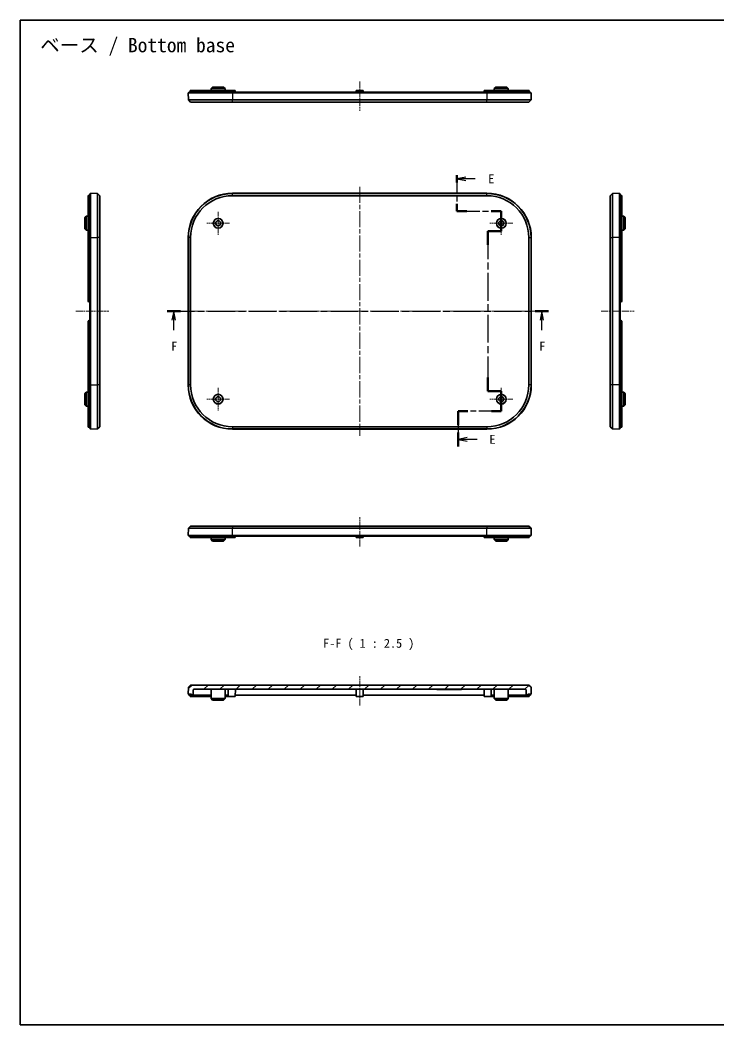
# Model space of a CAD drawing. Header units: millimetres. Extents: x 29 to 4761, y 16 to 859.
# Drawn here: x 2992 to 3480, y 16 to 719 of the extents above; entities that cross this region are included whole.
import ezdxf

# ---------------------------------------------------------------- set-up
doc = ezdxf.new("R2010")
doc.units = ezdxf.units.MM
doc.header["$LTSCALE"] = 2
doc.linetypes.add('CHAIN', pattern=[0.3543, 0.2362, -0.0295, 0.0591, -0.0295])
for name, color, linetype, lineweight in [('Border (ISO)', 7, 'Continuous', 35), ('Hatch (ISO)', 1, 'Continuous', 18), ('Section Line (ISO)', 7, 'CHAIN', 25), ('Symbol (ISO)', 7, 'Continuous', 18), ('Visible (ISO)', 7, 'Continuous', 35), ('Visible Narrow (ISO)', 7, 'Continuous', 25)]:
    doc.layers.add(name, color=color, linetype=linetype, lineweight=lineweight)
doc.layers.add('Center Mark (ISO)', color=7, linetype='Continuous', lineweight=18, true_color=0x80ffff)
doc.layers.add('Centerline (ISO)', color=7, linetype='Continuous', lineweight=18, true_color=0x80ffff)
doc.styles.add('textstyle4', font='msgothic.ttc')

# ---------------------------------------------------------------- blocks, each defined once
blk = doc.blocks.new('図面枠 tk図枠')
at = {"layer": 'Border (ISO)'}
for p, q in [((14.5, 289), (405.5, 289)), ((14.5, 289), (14.5, 8)), ((14.5, 8), (405.5, 8))]:
    blk.add_line(p, q, dxfattribs=at)
blk = doc.blocks.new('2dTransSection4')
at = {"layer": 'Section Line (ISO)', "linetype": 'CHAIN', "ltscale": 11.313518}
blk.add_line((136.69, 245.62), (136.69, 235.59), dxfattribs=at)
at = {"layer": 'Section Line (ISO)', "linetype": 'Continuous', "lineweight": 50}
for p, q in [((136.69, 245.62), (136.69, 243.61)), ((136.69, 237.6), (136.69, 235.59)), ((136.69, 235.59), (139.5, 235.59)), ((146.3, 235.59), (149.11, 235.59)), ((149.11, 235.59), (149.11, 229.97)), ((149.11, 229.97), (145.31, 229.97)), ((145.31, 229.97), (145.31, 226.13)), ((145.31, 189.07), (145.31, 185.22)), ((145.31, 185.22), (149.11, 185.22)), ((149.11, 185.22), (149.11, 179.59)), ((139.72, 179.59), (137.03, 179.59)), ((137.03, 179.59), (137.03, 175.69)), ((149.11, 179.59), (146.42, 179.59)), ((137.03, 173.69), (137.03, 169.78))]:
    blk.add_line(p, q, dxfattribs=at)
at = {"layer": 'Section Line (ISO)', "linetype": 'Continuous'}
for p, q in [((139.19, 245.12), (136.69, 244.62)), ((139.19, 244.62), (136.69, 244.62)), ((136.69, 244.62), (139.19, 244.12)), ((141.79, 244.62), (139.19, 244.62)), ((139.53, 172.23), (137.03, 171.73)), ((139.53, 171.73), (137.03, 171.73)), ((137.03, 171.73), (139.53, 171.23)), ((142.4, 171.73), (139.53, 171.73))]:
    blk.add_line(p, q, dxfattribs=at)
at = {"layer": 'Section Line (ISO)', "linetype": 'CHAIN', "ltscale": 13.566455}
blk.add_line((136.69, 235.59), (149.11, 235.59), dxfattribs=at)
at = {"layer": 'Section Line (ISO)', "linetype": 'CHAIN', "ltscale": 6.246382}
blk.add_line((149.11, 235.59), (149.11, 229.97), dxfattribs=at)
at = {"layer": 'Section Line (ISO)', "linetype": 'CHAIN', "ltscale": 4.222488}
for p, q in [((149.11, 229.97), (145.31, 229.97)), ((145.31, 185.22), (149.11, 185.22))]:
    blk.add_line(p, q, dxfattribs=at)
at = {"layer": 'Section Line (ISO)', "linetype": 'CHAIN', "ltscale": 16.493166}
blk.add_line((145.31, 229.97), (145.31, 185.22), dxfattribs=at)
at = {"layer": 'Section Line (ISO)', "linetype": 'CHAIN', "ltscale": 6.260869}
blk.add_line((149.11, 185.22), (149.11, 179.59), dxfattribs=at)
at = {"layer": 'Section Line (ISO)', "linetype": 'CHAIN', "ltscale": 13.246422}
blk.add_line((149.11, 179.59), (137.03, 179.59), dxfattribs=at)
at = {"layer": 'Section Line (ISO)', "linetype": 'CHAIN', "ltscale": 16.665091}
blk.add_line((137.03, 179.59), (137.03, 169.78), dxfattribs=at)
at = {"layer": 'Section Line (ISO)', "char_height": 2.5, "attachment_point": 7, "style": 'textstyle4'}
for insert in [(145.46, 243.39), (145.8, 170.51)]:
    blk.add_mtext('E', dxfattribs=dict(at, insert=insert))
blk = doc.blocks.new('2dTransSection5')
at = {"layer": 'Section Line (ISO)', "linetype": 'CHAIN', "ltscale": 16.146763}
blk.add_line((55.62, 207.58), (162.31, 207.58), dxfattribs=at)
at = {"layer": 'Section Line (ISO)', "linetype": 'Continuous', "lineweight": 50}
for p, q in [((55.62, 207.58), (59.34, 207.58)), ((158.59, 207.58), (162.31, 207.58))]:
    blk.add_line(p, q, dxfattribs=at)
at = {"layer": 'Section Line (ISO)', "linetype": 'Continuous'}
for p, q in [((57.48, 207.58), (56.98, 205.08)), ((57.48, 205.08), (57.48, 207.58)), ((57.98, 205.08), (57.48, 207.58)), ((160.45, 207.58), (159.95, 205.08)), ((160.45, 205.08), (160.45, 207.58)), ((160.95, 205.08), (160.45, 207.58)), ((57.48, 202.25), (57.48, 205.08)), ((160.45, 202.25), (160.45, 205.08))]:
    blk.add_line(p, q, dxfattribs=at)
at = {"layer": 'Section Line (ISO)', "insert": (56.77, 196.58), "char_height": 2.5, "attachment_point": 7, "line_spacing_factor": 1.875, "style": 'textstyle4'}
blk.add_mtext('F', dxfattribs=at)
at = {"layer": 'Section Line (ISO)', "insert": (159.74, 196.58), "char_height": 2.5, "attachment_point": 7, "style": 'textstyle4'}
blk.add_mtext('F', dxfattribs=at)

msp = doc.modelspace()

# ---------------------------------------------------------------- hatches: boundary and pattern name
at = {"layer": 'Hatch (ISO)', "transparency": 33554687}
h = msp.add_hatch(dxfattribs=at)
h.set_pattern_fill('ANSI31', color=256, scale=63.5, style=0, pattern_type=0)
h.set_pattern_definition([(45, (2955.25, -4), (-5.61266, 5.61266), [])])
edge = h.paths.add_edge_path(flags=0)
edge.add_line((3347.3, 253.63), (3110.75, 253.63))
edge.add_line((3110.75, 253.63), (3109.2, 252.13))
edge.add_line((3109.2, 252.13), (3109.03, 247.13))
edge.add_line((3109.03, 247.13), (3111.43, 247.13))
edge.add_line((3111.43, 247.13), (3111.43, 246.63))
edge.add_line((3111.43, 246.63), (3112.53, 246.63))
edge.add_line((3112.53, 246.63), (3112.65, 250.15))
edge.add_ellipse((3113.15, 250.13), major_axis=(-0.5, 0.017), ratio=1, start_angle=-88, end_angle=0, ccw=False)
edge.add_line((3113.15, 250.63), (3344.91, 250.63))
edge.add_ellipse((3344.91, 250.13), major_axis=(0, 0.5), ratio=1, start_angle=-88, end_angle=0, ccw=False)
edge.add_line((3345.4, 250.15), (3345.53, 246.63))
edge.add_line((3345.53, 246.63), (3346.63, 246.63))
edge.add_line((3346.63, 246.63), (3346.63, 247.13))
edge.add_line((3346.63, 247.13), (3349.03, 247.13))
edge.add_line((3349.03, 247.13), (3348.85, 252.13))
edge.add_line((3348.85, 252.13), (3347.3, 253.63))

# ---------------------------------------------------------------- linework, layer by layer
at = {"layer": 'Center Mark (ISO)', "linetype": 'CHAIN', "ltscale": 7.111628}
for p, q in [((3130.03, 584.46), (3130.03, 568.46)), ((3328.03, 584.46), (3328.03, 568.46)), ((3138.03, 576.46), (3122.03, 576.46)), ((3336.03, 576.46), (3320.03, 576.46)), ((3130.03, 461.46), (3130.03, 445.46)), ((3328.03, 461.46), (3328.03, 445.46)), ((3138.03, 453.46), (3122.03, 453.46)), ((3336.03, 453.46), (3320.03, 453.46))]:
    msp.add_line(p, q, dxfattribs=at)
at = {"layer": 'Centerline (ISO)', "linetype": 'CHAIN', "ltscale": 9.111801}
for p, q in [((3229.03, 675.46), (3229.03, 654.96)), ((3229.03, 350.51), (3229.03, 371.01)), ((3229.03, 239.38), (3229.03, 259.88))]:
    msp.add_line(p, q, dxfattribs=at)
at = {"layer": 'Centerline (ISO)', "linetype": 'CHAIN', "ltscale": 23.990969}
for p, q in [((3229.03, 601.99), (3229.03, 427.94)), ((3104.5, 514.96), (3353.55, 514.96))]:
    msp.add_line(p, q, dxfattribs=at)
at = {"layer": 'Centerline (ISO)', "linetype": 'CHAIN', "ltscale": 10.223008}
for p, q in [((3030.46, 514.96), (3053.46, 514.96)), ((3398.01, 514.96), (3421.01, 514.96))]:
    msp.add_line(p, q, dxfattribs=at)
at = {"layer": 'Visible (ISO)'}
for p, q in [((3109.03, 667.71), (3140.03, 667.71)), ((3109.03, 667.71), (3109.2, 662.71)), ((3109.53, 667.71), (3109.53, 668.21)), ((3140.03, 668.21), (3109.53, 668.21)), ((3138.53, 669.21), (3110.53, 669.21)), ((3110.53, 669.21), (3110.53, 668.21)), ((3125.17, 670.71), (3125.16, 669.21)), ((3126.18, 671.71), (3125.17, 670.71)), ((3134.88, 670.71), (3125.17, 670.71)), ((3126.18, 671.71), (3133.88, 671.71)), ((3133.88, 671.71), (3134.88, 670.71)), ((3134.88, 670.71), (3134.89, 669.21)), ((3138.53, 669.21), (3142.03, 669.21)), ((3139.03, 668.71), (3139.03, 668.21)), ((3140.03, 668.21), (3318.03, 668.21)), ((3318.03, 667.71), (3140.03, 667.71)), ((3142.03, 669.21), (3142.03, 668.21)), ((3226.53, 669.21), (3226.52, 668.21)), ((3226.53, 669.21), (3231.53, 669.21)), ((3231.53, 669.21), (3231.53, 668.21)), ((3316.03, 669.21), (3316.02, 668.21)), ((3316.03, 669.21), (3319.53, 669.21)), ((3348.53, 668.21), (3318.03, 668.21)), ((3318.03, 667.71), (3349.03, 667.71)), ((3319.03, 668.21), (3319.03, 668.71)), ((3347.53, 669.21), (3319.53, 669.21)), ((3323.17, 670.71), (3323.16, 669.21)), ((3324.18, 671.71), (3323.17, 670.71)), ((3332.88, 670.71), (3323.17, 670.71)), ((3324.18, 671.71), (3331.88, 671.71)), ((3331.88, 671.71), (3332.88, 670.71)), ((3332.88, 670.71), (3332.89, 669.21)), ((3347.53, 669.21), (3347.53, 668.21)), ((3348.53, 667.71), (3348.53, 668.21)), ((3349.03, 667.71), (3348.85, 662.71)), ((3110.75, 661.21), (3109.2, 662.71)), ((3109.2, 662.71), (3140.03, 662.71)), ((3140.03, 661.21), (3110.75, 661.21)), ((3318.03, 662.71), (3140.03, 662.71)), ((3140.03, 661.21), (3318.03, 661.21)), ((3318.03, 662.71), (3348.85, 662.71)), ((3347.3, 661.21), (3318.03, 661.21)), ((3347.3, 661.21), (3348.85, 662.71)), ((3040.71, 566.46), (3040.71, 597.46)), ((3040.71, 597.46), (3045.71, 597.29)), ((3047.21, 595.74), (3045.71, 597.29)), ((3045.71, 566.46), (3045.71, 597.29)), ((3318.03, 597.46), (3140.03, 597.46)), ((3318.03, 597.29), (3140.03, 597.29)), ((3404.26, 595.74), (3405.76, 597.29)), ((3410.76, 597.46), (3405.76, 597.29)), ((3405.76, 597.29), (3405.76, 566.46)), ((3410.76, 597.46), (3410.76, 566.46)), ((3039.21, 595.92), (3039.21, 566.46)), ((3039.71, 595.95), (3040.21, 595.95)), ((3040.21, 596.96), (3040.21, 566.46)), ((3040.71, 596.96), (3040.21, 596.96)), ((3047.21, 595.74), (3047.21, 566.46)), ((3140.03, 595.74), (3318.03, 595.74)), ((3404.26, 566.46), (3404.26, 595.74)), ((3410.76, 596.96), (3411.26, 596.96)), ((3411.26, 566.46), (3411.26, 596.96)), ((3411.26, 595.95), (3411.76, 595.95)), ((3412.26, 566.46), (3412.26, 595.92)), ((3036.71, 580.31), (3037.71, 581.32)), ((3036.71, 572.61), (3036.71, 580.31)), ((3037.71, 581.32), (3039.21, 581.33)), ((3037.71, 581.32), (3037.71, 571.61)), ((3413.76, 581.32), (3412.26, 581.33)), ((3413.76, 571.61), (3413.76, 581.32)), ((3414.76, 580.31), (3413.76, 581.32)), ((3414.76, 580.31), (3414.76, 572.61)), ((3036.71, 572.61), (3037.71, 571.61)), ((3037.71, 571.61), (3039.21, 571.6)), ((3413.76, 571.61), (3412.26, 571.6)), ((3414.76, 572.61), (3413.76, 571.61)), ((3039.21, 521.96), (3039.21, 566.46)), ((3040.21, 521.46), (3040.21, 566.46)), ((3040.71, 566.46), (3040.71, 463.46)), ((3045.71, 566.46), (3045.71, 463.46)), ((3047.21, 463.46), (3047.21, 566.46)), ((3109.03, 566.46), (3109.03, 463.46)), ((3109.2, 566.46), (3109.2, 463.46)), ((3110.75, 463.46), (3110.75, 566.46)), ((3347.3, 566.46), (3347.3, 463.46)), ((3348.85, 463.46), (3348.85, 566.46)), ((3349.03, 463.46), (3349.03, 566.46)), ((3404.26, 566.46), (3404.26, 463.46)), ((3405.76, 463.46), (3405.76, 566.46)), ((3410.76, 463.46), (3410.76, 566.46)), ((3411.26, 566.46), (3411.26, 521.46)), ((3412.26, 566.46), (3412.26, 521.96)), ((3040.21, 521.46), (3039.71, 521.46)), ((3040.21, 521.46), (3040.71, 521.46)), ((3040.21, 508.46), (3040.21, 521.46)), ((3410.76, 521.46), (3411.26, 521.46)), ((3411.76, 521.46), (3411.26, 521.46)), ((3411.26, 521.46), (3411.26, 508.46)), ((3039.21, 463.46), (3039.21, 507.96)), ((3039.71, 508.46), (3040.21, 508.46)), ((3040.71, 508.46), (3040.21, 508.46)), ((3040.21, 463.46), (3040.21, 508.46)), ((3411.26, 508.46), (3410.76, 508.46)), ((3411.26, 508.46), (3411.76, 508.46)), ((3411.26, 508.46), (3411.26, 463.46)), ((3412.26, 507.96), (3412.26, 463.46)), ((3036.71, 457.31), (3037.71, 458.32)), ((3036.71, 449.61), (3036.71, 457.31)), ((3037.71, 458.32), (3039.21, 458.33)), ((3037.71, 458.32), (3037.71, 448.61)), ((3039.21, 463.46), (3039.21, 434)), ((3040.21, 463.46), (3040.21, 432.96)), ((3040.71, 432.46), (3040.71, 463.46)), ((3045.71, 432.64), (3045.71, 463.46)), ((3047.21, 463.46), (3047.21, 434.19)), ((3404.26, 434.19), (3404.26, 463.46)), ((3405.76, 463.46), (3405.76, 432.64)), ((3410.76, 463.46), (3410.76, 432.46)), ((3411.26, 432.96), (3411.26, 463.46)), ((3412.26, 434), (3412.26, 463.46)), ((3413.76, 458.32), (3412.26, 458.33)), ((3413.76, 448.61), (3413.76, 458.32)), ((3414.76, 457.31), (3413.76, 458.32)), ((3414.76, 457.31), (3414.76, 449.61)), ((3036.71, 449.61), (3037.71, 448.61)), ((3414.76, 449.61), (3413.76, 448.61)), ((3037.71, 448.61), (3039.21, 448.6)), ((3413.76, 448.61), (3412.26, 448.6)), ((3040.21, 433.98), (3039.71, 433.98)), ((3040.71, 432.96), (3040.21, 432.96)), ((3040.71, 432.46), (3045.71, 432.64)), ((3047.21, 434.19), (3045.71, 432.64)), ((3318.03, 434.19), (3140.03, 434.19)), ((3140.03, 432.64), (3318.03, 432.64)), ((3140.03, 432.46), (3318.03, 432.46)), ((3404.26, 434.19), (3405.76, 432.64)), ((3410.76, 432.46), (3405.76, 432.64)), ((3410.76, 432.96), (3411.26, 432.96)), ((3411.76, 433.98), (3411.26, 433.98)), ((3109.03, 358.26), (3109.2, 363.26)), ((3110.75, 364.76), (3109.2, 363.26)), ((3140.03, 363.26), (3109.2, 363.26)), ((3110.75, 364.76), (3140.03, 364.76)), ((3318.03, 364.76), (3140.03, 364.76)), ((3140.03, 363.26), (3318.03, 363.26)), ((3318.03, 364.76), (3347.3, 364.76)), ((3348.85, 363.26), (3318.03, 363.26)), ((3348.85, 363.26), (3347.3, 364.76)), ((3349.03, 358.26), (3348.85, 363.26)), ((3140.03, 358.26), (3109.03, 358.26)), ((3109.53, 358.26), (3109.53, 357.76)), ((3109.53, 357.76), (3140.03, 357.76)), ((3110.53, 356.76), (3110.53, 357.76)), ((3110.53, 356.76), (3138.53, 356.76)), ((3125.17, 355.26), (3125.16, 356.76)), ((3125.17, 355.26), (3134.88, 355.26)), ((3126.18, 354.26), (3125.17, 355.26)), ((3133.88, 354.26), (3126.18, 354.26)), ((3133.88, 354.26), (3134.88, 355.26)), ((3134.88, 355.26), (3134.89, 356.76)), ((3142.03, 356.76), (3138.53, 356.76)), ((3139.03, 357.76), (3139.03, 357.26)), ((3140.03, 358.26), (3318.03, 358.26)), ((3318.03, 357.76), (3140.03, 357.76)), ((3142.03, 356.76), (3142.03, 357.76)), ((3226.53, 356.76), (3226.52, 357.76)), ((3231.53, 356.76), (3226.53, 356.76)), ((3231.53, 356.76), (3231.53, 357.76)), ((3316.03, 356.76), (3316.02, 357.76)), ((3319.53, 356.76), (3316.03, 356.76)), ((3349.03, 358.26), (3318.03, 358.26)), ((3318.03, 357.76), (3348.53, 357.76)), ((3319.03, 357.26), (3319.03, 357.76)), ((3319.53, 356.76), (3347.53, 356.76)), ((3323.17, 355.26), (3323.16, 356.76)), ((3323.17, 355.26), (3332.88, 355.26)), ((3324.18, 354.26), (3323.17, 355.26)), ((3331.88, 354.26), (3324.18, 354.26)), ((3331.88, 354.26), (3332.88, 355.26)), ((3332.88, 355.26), (3332.89, 356.76)), ((3347.53, 356.76), (3347.53, 357.76)), ((3348.53, 358.26), (3348.53, 357.76)), ((3110.75, 253.63), (3109.2, 252.13)), ((3347.3, 253.63), (3110.75, 253.63)), ((3348.85, 252.13), (3347.3, 253.63)), ((3109.2, 252.13), (3109.03, 247.13)), ((3109.03, 247.13), (3111.43, 247.13)), ((3109.53, 246.63), (3109.53, 247.13)), ((3110.53, 246.63), (3109.53, 246.63)), ((3110.53, 246.63), (3110.53, 246.13)), ((3110.53, 245.63), (3110.53, 246.13)), ((3111.43, 247.13), (3111.43, 246.63)), ((3111.43, 246.63), (3112.53, 246.63)), ((3111.43, 246.63), (3111.43, 246.13)), ((3111.43, 246.13), (3111.43, 245.63)), ((3112.53, 246.63), (3112.65, 250.15)), ((3125.16, 246.63), (3112.53, 246.63)), ((3113.15, 250.63), (3344.91, 250.63)), ((3125.17, 244.13), (3125.14, 250.34)), ((3134.88, 244.13), (3134.92, 250.34)), ((3137.02, 246.63), (3134.9, 246.63)), ((3137.03, 245.63), (3137, 250.63)), ((3142.03, 245.63), (3142.05, 250.63)), ((3226.52, 246.63), (3142.03, 246.63)), ((3226.53, 245.63), (3226.5, 250.63)), ((3231.53, 245.63), (3231.55, 250.63)), ((3316.02, 246.63), (3231.53, 246.63)), ((3282.92, 250.63), (3282.92, 250.44)), ((3282.92, 250.44), (3283.56, 250.44)), ((3299.59, 250.44), (3283.56, 250.44)), ((3299.59, 250.44), (3300.23, 250.44)), ((3300.23, 250.63), (3300.23, 250.44)), ((3316.03, 245.63), (3316, 250.63)), ((3321.03, 245.63), (3321.05, 250.63)), ((3323.16, 246.63), (3321.03, 246.63)), ((3323.17, 244.13), (3323.14, 250.34)), ((3332.88, 244.13), (3332.92, 250.34)), ((3345.53, 246.63), (3332.9, 246.63)), ((3345.4, 250.15), (3345.53, 246.63)), ((3345.53, 246.63), (3346.63, 246.63)), ((3346.63, 246.63), (3346.63, 247.13)), ((3346.63, 247.13), (3349.03, 247.13)), ((3346.63, 246.13), (3346.63, 246.63)), ((3346.63, 245.63), (3346.63, 246.13)), ((3347.53, 246.63), (3348.53, 246.63)), ((3347.53, 246.13), (3347.53, 246.63)), ((3347.53, 246.13), (3347.53, 245.63)), ((3348.53, 247.13), (3348.53, 246.63)), ((3349.03, 247.13), (3348.85, 252.13)), ((3110.53, 245.63), (3111.43, 245.63)), ((3125.16, 245.63), (3111.43, 245.63)), ((3125.17, 244.13), (3134.88, 244.13)), ((3126.18, 243.13), (3125.17, 244.13)), ((3133.88, 243.13), (3126.18, 243.13)), ((3133.88, 243.13), (3134.88, 244.13)), ((3137.03, 245.63), (3134.89, 245.63)), ((3142.03, 245.63), (3137.03, 245.63)), ((3231.53, 245.63), (3226.53, 245.63)), ((3321.03, 245.63), (3316.03, 245.63)), ((3321.03, 245.63), (3323.16, 245.63)), ((3323.17, 244.13), (3332.88, 244.13)), ((3324.18, 243.13), (3323.17, 244.13)), ((3331.88, 243.13), (3324.18, 243.13)), ((3331.88, 243.13), (3332.88, 244.13)), ((3332.89, 245.63), (3346.63, 245.63)), ((3346.63, 245.63), (3347.53, 245.63))]:
    msp.add_line(p, q, dxfattribs=at)
for centre, radius in [((3130.03, 576.46), 3.4), ((3130.03, 576.46), 3.36), ((3130.03, 576.46), 1.75), ((3328.03, 576.46), 3.4), ((3328.03, 576.46), 3.36), ((3328.03, 576.46), 1.75), ((3130.03, 453.46), 3.4), ((3130.03, 453.46), 3.36), ((3328.03, 453.46), 3.4), ((3328.03, 453.46), 3.36), ((3130.03, 453.46), 1.75), ((3328.03, 453.46), 1.75)]:
    msp.add_circle(centre, radius, dxfattribs=at)
for centre, radius, start, end in [((3140.03, 566.46), 31, 90, 180), ((3140.03, 566.46), 30.83, 90, 180), ((3318.03, 566.46), 31, 0, 90), ((3318.03, 566.46), 30.83, 0, 90), ((3140.03, 566.46), 29.27, 90, 180), ((3318.03, 566.46), 29.27, 0, 90), ((3039.71, 521.96), 0.5, 180, 270), ((3411.76, 521.96), 0.5, 270, 0), ((3039.71, 507.96), 0.5, 90, 180), ((3411.76, 507.96), 0.5, 0, 90), ((3140.03, 463.46), 31, 180, 270), ((3140.03, 463.46), 30.83, 180, 270), ((3140.03, 463.46), 29.27, 180, 270), ((3318.03, 463.46), 31, 270, 0), ((3318.03, 463.46), 29.27, 270, 0), ((3318.03, 463.46), 30.83, 270, 0), ((3113.15, 250.13), 0.5, 90, 178), ((3124.84, 250.33), 0.3, 0.3, 90), ((3135.22, 250.33), 0.3, 90, 179.7), ((3322.84, 250.33), 0.3, 0.3, 90), ((3333.22, 250.33), 0.3, 90, 179.7), ((3344.91, 250.13), 0.5, 2, 90)]:
    msp.add_arc(centre, radius, start, end, dxfattribs=at)
for points, knots in [([(3138.53, 669.21), (3138.59, 669.21), (3138.66, 669.2), (3138.78, 669.15), (3138.84, 669.11), (3138.93, 669.02), (3138.96, 668.96), (3139.02, 668.84), (3139.03, 668.77), (3139.03, 668.71)], [0.07540162, 0.07540162, 0.07540162, 0.07540162, 0.0942557, 0.0942557, 0.11310978, 0.11310978, 0.13194259, 0.13194259, 0.15077541, 0.15077541, 0.15077541, 0.15077541]), ([(3319.03, 668.71), (3319.03, 668.77), (3319.04, 668.84), (3319.09, 668.96), (3319.13, 669.02), (3319.22, 669.11), (3319.27, 669.15), (3319.4, 669.2), (3319.46, 669.21), (3319.53, 669.21)], [0.15077541, 0.15077541, 0.15077541, 0.15077541, 0.16960823, 0.16960823, 0.18844104, 0.18844104, 0.20729512, 0.20729512, 0.2261492, 0.2261492, 0.2261492, 0.2261492]), ([(3039.21, 595.92), (3039.21, 595.93), (3039.22, 595.93), (3039.27, 595.94), (3039.31, 595.94), (3039.4, 595.94), (3039.46, 595.94), (3039.58, 595.94), (3039.65, 595.95), (3039.71, 595.95)], [0.07540162, 0.07540162, 0.07540162, 0.07540162, 0.0942557, 0.0942557, 0.11310978, 0.11310978, 0.13194259, 0.13194259, 0.15077541, 0.15077541, 0.15077541, 0.15077541]), ([(3411.76, 595.95), (3411.82, 595.95), (3411.89, 595.94), (3412.01, 595.94), (3412.07, 595.94), (3412.16, 595.94), (3412.19, 595.94), (3412.25, 595.93), (3412.26, 595.93), (3412.26, 595.92)], [0.15077541, 0.15077541, 0.15077541, 0.15077541, 0.16960823, 0.16960823, 0.18844104, 0.18844104, 0.20729512, 0.20729512, 0.2261492, 0.2261492, 0.2261492, 0.2261492]), ([(3039.71, 433.98), (3039.65, 433.98), (3039.58, 433.98), (3039.46, 433.98), (3039.4, 433.98), (3039.31, 433.99), (3039.27, 433.99), (3039.22, 433.99), (3039.21, 434), (3039.21, 434)], [0.15077541, 0.15077541, 0.15077541, 0.15077541, 0.16960823, 0.16960823, 0.18844104, 0.18844104, 0.20729512, 0.20729512, 0.2261492, 0.2261492, 0.2261492, 0.2261492]), ([(3412.26, 434), (3412.26, 434), (3412.25, 433.99), (3412.19, 433.99), (3412.16, 433.99), (3412.07, 433.98), (3412.01, 433.98), (3411.89, 433.98), (3411.82, 433.98), (3411.76, 433.98)], [0.07540162, 0.07540162, 0.07540162, 0.07540162, 0.0942557, 0.0942557, 0.11310978, 0.11310978, 0.13194259, 0.13194259, 0.15077541, 0.15077541, 0.15077541, 0.15077541]), ([(3139.03, 357.26), (3139.03, 357.2), (3139.02, 357.13), (3138.96, 357.01), (3138.93, 356.95), (3138.84, 356.86), (3138.78, 356.83), (3138.66, 356.77), (3138.59, 356.76), (3138.53, 356.76)], [0.15077541, 0.15077541, 0.15077541, 0.15077541, 0.16960823, 0.16960823, 0.18844104, 0.18844104, 0.20729512, 0.20729512, 0.2261492, 0.2261492, 0.2261492, 0.2261492]), ([(3319.53, 356.76), (3319.46, 356.76), (3319.4, 356.77), (3319.27, 356.83), (3319.22, 356.86), (3319.13, 356.95), (3319.09, 357.01), (3319.04, 357.13), (3319.03, 357.2), (3319.03, 357.26)], [0.07540162, 0.07540162, 0.07540162, 0.07540162, 0.0942557, 0.0942557, 0.11310978, 0.11310978, 0.13194259, 0.13194259, 0.15077541, 0.15077541, 0.15077541, 0.15077541])]:
    msp.add_open_spline(points, degree=3, knots=knots, dxfattribs=at)
at = {"layer": 'Visible Narrow (ISO)'}
for p, q in [((3140.03, 667.71), (3140.03, 668.21)), ((3140.03, 667.71), (3140.03, 662.71)), ((3318.03, 667.71), (3318.03, 668.21)), ((3318.03, 667.71), (3318.03, 662.71)), ((3140.03, 661.21), (3140.03, 662.71)), ((3318.03, 661.21), (3318.03, 662.71)), ((3140.03, 597.46), (3140.03, 597.29)), ((3140.03, 595.74), (3140.03, 597.29)), ((3318.03, 597.46), (3318.03, 597.29)), ((3318.03, 595.74), (3318.03, 597.29)), ((3039.21, 566.46), (3040.21, 566.46)), ((3040.71, 566.46), (3040.21, 566.46)), ((3040.71, 566.46), (3045.71, 566.46)), ((3047.21, 566.46), (3045.71, 566.46)), ((3109.03, 566.46), (3109.2, 566.46)), ((3110.75, 566.46), (3109.2, 566.46)), ((3347.3, 566.46), (3348.85, 566.46)), ((3349.03, 566.46), (3348.85, 566.46)), ((3404.26, 566.46), (3405.76, 566.46)), ((3410.76, 566.46), (3405.76, 566.46)), ((3410.76, 566.46), (3411.26, 566.46)), ((3412.26, 566.46), (3411.26, 566.46)), ((3039.21, 463.46), (3040.21, 463.46)), ((3040.71, 463.46), (3040.21, 463.46)), ((3040.71, 463.46), (3045.71, 463.46)), ((3047.21, 463.46), (3045.71, 463.46)), ((3109.03, 463.46), (3109.2, 463.46)), ((3110.75, 463.46), (3109.2, 463.46)), ((3348.85, 463.46), (3347.3, 463.46)), ((3349.03, 463.46), (3348.85, 463.46)), ((3405.76, 463.46), (3404.26, 463.46)), ((3410.76, 463.46), (3405.76, 463.46)), ((3410.76, 463.46), (3411.26, 463.46)), ((3412.26, 463.46), (3411.26, 463.46)), ((3140.03, 434.19), (3140.03, 432.64)), ((3140.03, 432.46), (3140.03, 432.64)), ((3318.03, 434.19), (3318.03, 432.64)), ((3318.03, 432.46), (3318.03, 432.64)), ((3140.03, 364.76), (3140.03, 363.26)), ((3140.03, 358.26), (3140.03, 363.26)), ((3318.03, 364.76), (3318.03, 363.26)), ((3318.03, 358.26), (3318.03, 363.26)), ((3140.03, 358.26), (3140.03, 357.76)), ((3318.03, 358.26), (3318.03, 357.76))]:
    msp.add_line(p, q, dxfattribs=at)

# ---------------------------------------------------------------- block references
at = {"xscale": 2.5, "yscale": 2.5, "zscale": 2.5}
msp.add_blockref('図面枠 tk図枠', (2955.25, -4), dxfattribs=at)
at = {"layer": 'Section Line (ISO)', "xscale": 2.5, "yscale": 2.5, "zscale": 2.5}
for name in ['2dTransSection4', '2dTransSection5']:
    msp.add_blockref(name, (2955.25, -4), dxfattribs=at)

# ---------------------------------------------------------------- texts
at = {"layer": 'Symbol (ISO)', "color": 7, "insert": (3005.61, 699.78), "char_height": 10, "width": 138.421, "attachment_point": 4, "line_spacing_factor": 1.5, "style": 'textstyle4'}
msp.add_mtext('{\\fMS Gothic|b0|i0|undefinedundefined|undefinedundefined;\\H10.0000;ベース / Bottom base}', dxfattribs=at)
at = {"layer": 'Symbol (ISO)', "color": 7, "insert": (3203.44, 278.01), "char_height": 6.25, "attachment_point": 7, "style": 'textstyle4'}
msp.add_mtext('F-F ( 1 : 2.5 )', dxfattribs=at)

doc.saveas('drawing.dxf')
